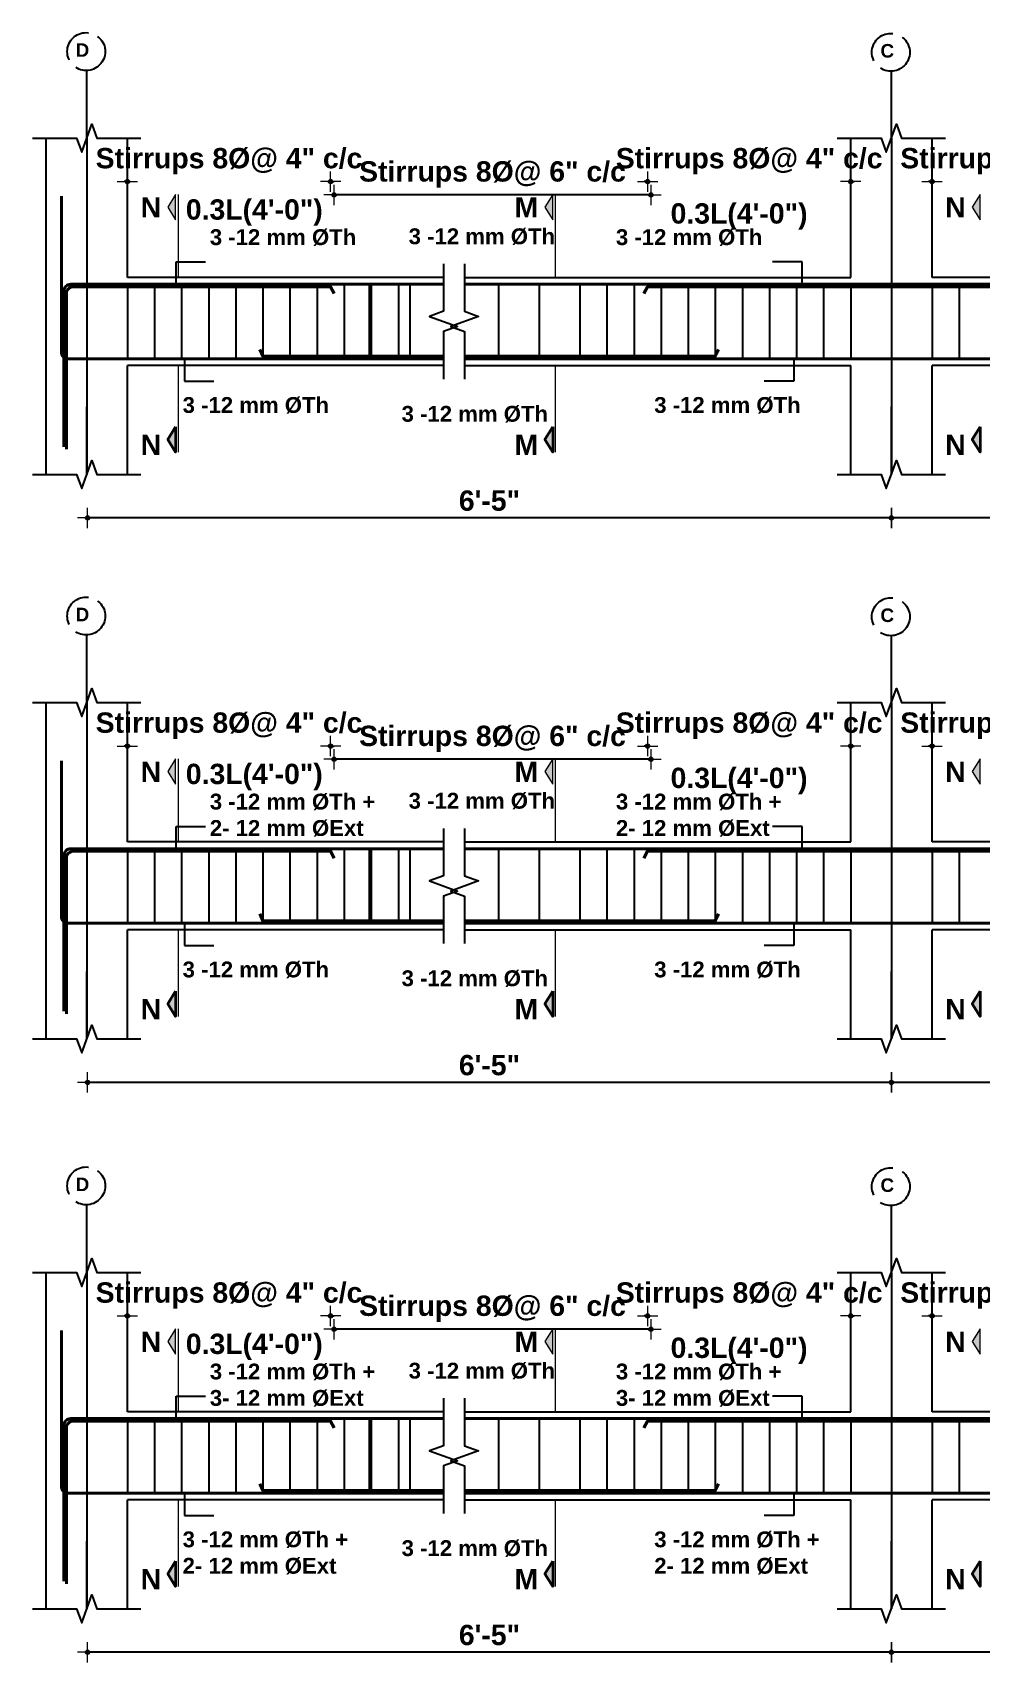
# Model space of a CAD drawing. Header units: inches. Extents: x -12073856 to 12321241, y -1226296 to 1319224.
# Drawn here: x 134186.4 to 134466.2, y 49118.6 to 49599.9 of the extents above; entities that cross this region are included whole.
import ezdxf

# ---------------------------------------------------------------- set-up
doc = ezdxf.new("R2010")
doc.units = ezdxf.units.IN
doc.header["$MEASUREMENT"] = 0
doc.header["$PDMODE"] = 35
doc.linetypes.add('ACAD_ISO02W100', pattern=[15, 12, -3])
for name, color, linetype, lineweight in [('BAR', 5, 'Continuous', 40), ('Dimension', 130, 'Continuous', 9), ('Hatch', 9, 'Continuous', 9), ('HATCH1', 4, 'ACAD_ISO02W100', 13), ('TEXT', 255, 'Continuous', 35)]:
    doc.layers.add(name, color=color, linetype=linetype, lineweight=lineweight)
doc.layers.add('STIRRUP', color=10, linetype='Continuous')
doc.styles.add('1.8 str', font='times.ttf', dxfattribs={"width": 0.8, "height": 6})
doc.styles.add('STYLE1', font='arialbd.ttf')
doc.dimstyles.new('1.4', dxfattribs={"dimscale": 0, "dimtxt": 6, "dimasz": 0.5, "dimexe": 2, "dimexo": 9, "dimgap": 2, "dimtad": 1, "dimdec": 0, "dimlfac": 0.5, "dimzin": 3, "dimdsep": 46, "dimlunit": 4, "dimtxsty": '1.8 str', "dimblk": 'DIM', "dimcen": 3, "dimdle": 3, "dimse1": 1, "dimse2": 1, "dimclrd": 256, "dimclre": 256, "dimclrt": 7, "dimadec": 1, "dimazin": 2, "dimtfac": 1, "dimtdec": 0, "dimtix": 1, "dimtofl": 0, "dimtmove": 2, "dimatfit": 3, "dimldrblk": 'ARROW', "dimfxl": 2, "dimfrac": 2, "dimtolj": 2, "dimtzin": 0, "dimarcsym": 0})

# ---------------------------------------------------------------- blocks, each defined once
blk = doc.blocks.new('DIM')
at = {"layer": 'Dimension'}
h = blk.add_hatch(color=256, dxfattribs=at)
h.paths.add_polyline_path([(0, 1.28), (0, 0), (1.28, 0, 0.414214)])
h.paths.add_polyline_path([(1.28, 0), (0, 0), (0, -1.28, 0.414214)])
h.paths.add_polyline_path([(0, 0), (-1.28, 0, 0.414214), (0, -1.28)])
h.paths.add_polyline_path([(0, 1.28, 0.414214), (-1.28, 0), (0, 0)])
for p, q in [((-6, 0), (6, 0)), ((0, 6), (0, -6))]:
    blk.add_line(p, q, dxfattribs=at)
blk.add_circle((0, 0), 1.28, dxfattribs=at)
blk = doc.blocks.new('*D2761')
at = {"layer": 'Defpoints', "color": 0, "ltscale": 10, "transparency": 16777216}
for p in [(134451.95, 49220.92), (134451.95, 49207.37), (134511.95, 49189.86)]:
    blk.add_point(p, dxfattribs=at)
at = {"layer": 'Dimension', "lineweight": -2, "ltscale": 10, "transparency": 16777216}
for p, q in [((134451.45, 49220.92), (134450.95, 49220.92)), ((134512.45, 49220.92), (134512.95, 49220.92))]:
    blk.add_line(p, q, dxfattribs=at)
at = {"layer": 'Dimension', "lineweight": -2, "ltscale": 10, "transparency": 16777216, "xscale": 0.5, "yscale": 0.5, "zscale": 0.5}
blk.add_blockref('DIM', (134451.95, 49220.92), dxfattribs=at)
at = {"layer": 'Dimension', "lineweight": -2, "ltscale": 10, "transparency": 16777216, "xscale": 0.5, "yscale": 0.5, "zscale": 0.5, "rotation": 180}
blk.add_blockref('DIM', (134511.95, 49220.92), dxfattribs=at)
at = {"layer": 'Dimension', "color": 7, "ltscale": 10, "transparency": 16777216, "insert": (134481.95, 49226.94), "char_height": 6, "attachment_point": 5, "style": 'STYLE1'}
blk.add_mtext('\\A2;Stirrups 8%%C@ 4" c/c', dxfattribs=at)
blk = doc.blocks.new('ARROW')
at = {"layer": 'Hatch'}
h = blk.add_hatch(color=256, dxfattribs=at)
h.dxf.hatch_style = 1
h.paths.add_polyline_path([(12191115.76, -1270860.08), (12191485.38, -1270660.08), (12191115.76, -1270660.08)])
for p, q in [((12191115.76, -1270860.08), (12191115.76, -1270060.08)), ((12191015.76, -1270160.08), (12196382.95, -1270160.08)), ((12191485.38, -1270660.08), (12190746.15, -1270660.08)), ((12190746.15, -1270660.08), (12191115.76, -1270860.08)), ((12191485.38, -1270660.08), (12191115.76, -1270860.08))]:
    blk.add_line(p, q, dxfattribs=at)
blk = doc.blocks.new('*D2762')
at = {"layer": 'Defpoints', "color": 0, "ltscale": 10, "transparency": 16777216}
for p in [(134427.95, 49220.92), (134427.95, 49207.37), (134367.95, 49189.86)]:
    blk.add_point(p, dxfattribs=at)
at = {"layer": 'Dimension', "lineweight": -2, "ltscale": 10, "transparency": 16777216}
for p, q in [((134367.45, 49220.92), (134366.95, 49220.92)), ((134428.45, 49220.92), (134428.95, 49220.92))]:
    blk.add_line(p, q, dxfattribs=at)
at = {"layer": 'Dimension', "lineweight": -2, "ltscale": 10, "transparency": 16777216, "xscale": 0.5, "yscale": 0.5, "zscale": 0.5}
blk.add_blockref('DIM', (134367.95, 49220.92), dxfattribs=at)
at = {"layer": 'Dimension', "lineweight": -2, "ltscale": 10, "transparency": 16777216, "xscale": 0.5, "yscale": 0.5, "zscale": 0.5, "rotation": 180}
blk.add_blockref('DIM', (134427.95, 49220.92), dxfattribs=at)
at = {"layer": 'Dimension', "color": 7, "ltscale": 10, "transparency": 16777216, "insert": (134397.95, 49226.94), "char_height": 6, "attachment_point": 5, "style": 'STYLE1'}
blk.add_mtext('\\A2;Stirrups 8%%C@ 4" c/c', dxfattribs=at)
blk = doc.blocks.new('*D2763')
at = {"layer": 'Defpoints', "color": 0, "ltscale": 10, "transparency": 16777216}
for p in [(134214.38, 49220.92), (134214.38, 49207.37), (134274.38, 49189.86)]:
    blk.add_point(p, dxfattribs=at)
at = {"layer": 'Dimension', "lineweight": -2, "ltscale": 10, "transparency": 16777216}
for p, q in [((134213.88, 49220.92), (134213.38, 49220.92)), ((134274.88, 49220.92), (134275.38, 49220.92))]:
    blk.add_line(p, q, dxfattribs=at)
at = {"layer": 'Dimension', "lineweight": -2, "ltscale": 10, "transparency": 16777216, "xscale": 0.5, "yscale": 0.5, "zscale": 0.5}
blk.add_blockref('DIM', (134214.38, 49220.92), dxfattribs=at)
at = {"layer": 'Dimension', "lineweight": -2, "ltscale": 10, "transparency": 16777216, "xscale": 0.5, "yscale": 0.5, "zscale": 0.5, "rotation": 180}
blk.add_blockref('DIM', (134274.38, 49220.92), dxfattribs=at)
at = {"layer": 'Dimension', "color": 7, "ltscale": 10, "transparency": 16777216, "insert": (134244.38, 49226.94), "char_height": 6, "attachment_point": 5, "style": 'STYLE1'}
blk.add_mtext('\\A2;Stirrups 8%%C@ 4" c/c', dxfattribs=at)
blk = doc.blocks.new('*D2764')
at = {"layer": 'Defpoints', "color": 0, "ltscale": 10, "transparency": 16777216}
for p in [(134275.39, 49217), (134275.39, 49185.58), (134368.96, 49185.58)]:
    blk.add_point(p, dxfattribs=at)
at = {"layer": 'Dimension', "lineweight": -2, "ltscale": 10, "transparency": 16777216}
blk.add_line((134368.46, 49217), (134275.89, 49217), dxfattribs=at)
at = {"layer": 'Dimension', "lineweight": -2, "ltscale": 10, "transparency": 16777216, "xscale": 0.5, "yscale": 0.5, "zscale": 0.5, "rotation": 180}
blk.add_blockref('DIM', (134275.39, 49217), dxfattribs=at)
at = {"layer": 'Dimension', "lineweight": -2, "ltscale": 10, "transparency": 16777216, "xscale": 0.5, "yscale": 0.5, "zscale": 0.5}
blk.add_blockref('DIM', (134368.96, 49217), dxfattribs=at)
at = {"layer": 'Dimension', "color": 7, "ltscale": 10, "transparency": 16777216, "insert": (134322.17, 49223.03), "char_height": 6, "attachment_point": 5, "style": 'STYLE1'}
blk.add_mtext('\\A2;Stirrups 8%%C@ 6" c/c', dxfattribs=at)
blk = doc.blocks.new('*D2765')
at = {"layer": 'Defpoints', "color": 0, "ltscale": 10, "transparency": 16777216}
for p in [(134439.95, 49134.42), (134650.65, 49134.42), (134439.95, 49121.61)]:
    blk.add_point(p, dxfattribs=at)
at = {"layer": 'Dimension', "lineweight": -2, "ltscale": 10, "transparency": 16777216}
blk.add_line((134650.15, 49121.61), (134440.45, 49121.61), dxfattribs=at)
at = {"layer": 'Dimension', "lineweight": -2, "ltscale": 10, "transparency": 16777216, "xscale": 0.5, "yscale": 0.5, "zscale": 0.5, "rotation": 180}
blk.add_blockref('DIM', (134439.95, 49121.61), dxfattribs=at)
at = {"layer": 'Dimension', "lineweight": -2, "ltscale": 10, "transparency": 16777216, "xscale": 0.5, "yscale": 0.5, "zscale": 0.5}
blk.add_blockref('DIM', (134650.65, 49121.61), dxfattribs=at)
at = {"layer": 'Dimension', "color": 7, "ltscale": 10, "transparency": 16777216, "insert": (134545.3, 49126.62), "char_height": 6, "attachment_point": 5, "style": 'STYLE1'}
blk.add_mtext('\\A2;4\'-2"', dxfattribs=at)
blk = doc.blocks.new('*D2766')
at = {"layer": 'Defpoints', "color": 0, "ltscale": 10, "transparency": 16777216}
for p in [(134202.6, 49134.42), (134439.95, 49134.42), (134202.6, 49121.61)]:
    blk.add_point(p, dxfattribs=at)
at = {"layer": 'Dimension', "lineweight": -2, "ltscale": 10, "transparency": 16777216}
blk.add_line((134439.45, 49121.61), (134203.1, 49121.61), dxfattribs=at)
at = {"layer": 'Dimension', "lineweight": -2, "ltscale": 10, "transparency": 16777216, "xscale": 0.5, "yscale": 0.5, "zscale": 0.5, "rotation": 180}
blk.add_blockref('DIM', (134202.6, 49121.61), dxfattribs=at)
at = {"layer": 'Dimension', "lineweight": -2, "ltscale": 10, "transparency": 16777216, "xscale": 0.5, "yscale": 0.5, "zscale": 0.5}
blk.add_blockref('DIM', (134439.95, 49121.61), dxfattribs=at)
at = {"layer": 'Dimension', "color": 7, "ltscale": 10, "transparency": 16777216, "insert": (134321.27, 49126.67), "char_height": 6, "attachment_point": 5, "style": 'STYLE1'}
blk.add_mtext('\\A2;6\'-5"', dxfattribs=at)
blk = doc.blocks.new('*D2772')
at = {"layer": 'Defpoints', "color": 0, "ltscale": 10, "transparency": 16777216}
for p in [(134451.95, 49389.21), (134451.95, 49375.67), (134511.95, 49358.15)]:
    blk.add_point(p, dxfattribs=at)
at = {"layer": 'Dimension', "lineweight": -2, "ltscale": 10, "transparency": 16777216}
for p, q in [((134451.45, 49389.21), (134450.95, 49389.21)), ((134512.45, 49389.21), (134512.95, 49389.21))]:
    blk.add_line(p, q, dxfattribs=at)
at = {"layer": 'Dimension', "lineweight": -2, "ltscale": 10, "transparency": 16777216, "xscale": 0.5, "yscale": 0.5, "zscale": 0.5}
blk.add_blockref('DIM', (134451.95, 49389.21), dxfattribs=at)
at = {"layer": 'Dimension', "lineweight": -2, "ltscale": 10, "transparency": 16777216, "xscale": 0.5, "yscale": 0.5, "zscale": 0.5, "rotation": 180}
blk.add_blockref('DIM', (134511.95, 49389.21), dxfattribs=at)
at = {"layer": 'Dimension', "color": 7, "ltscale": 10, "transparency": 16777216, "insert": (134481.95, 49395.24), "char_height": 6, "attachment_point": 5, "style": 'STYLE1'}
blk.add_mtext('\\A2;Stirrups 8%%C@ 4" c/c', dxfattribs=at)
blk = doc.blocks.new('*D2773')
at = {"layer": 'Defpoints', "color": 0, "ltscale": 10, "transparency": 16777216}
for p in [(134427.95, 49389.21), (134427.95, 49375.67), (134367.95, 49358.15)]:
    blk.add_point(p, dxfattribs=at)
at = {"layer": 'Dimension', "lineweight": -2, "ltscale": 10, "transparency": 16777216}
for p, q in [((134367.45, 49389.21), (134366.95, 49389.21)), ((134428.45, 49389.21), (134428.95, 49389.21))]:
    blk.add_line(p, q, dxfattribs=at)
at = {"layer": 'Dimension', "lineweight": -2, "ltscale": 10, "transparency": 16777216, "xscale": 0.5, "yscale": 0.5, "zscale": 0.5}
blk.add_blockref('DIM', (134367.95, 49389.21), dxfattribs=at)
at = {"layer": 'Dimension', "lineweight": -2, "ltscale": 10, "transparency": 16777216, "xscale": 0.5, "yscale": 0.5, "zscale": 0.5, "rotation": 180}
blk.add_blockref('DIM', (134427.95, 49389.21), dxfattribs=at)
at = {"layer": 'Dimension', "color": 7, "ltscale": 10, "transparency": 16777216, "insert": (134397.95, 49395.24), "char_height": 6, "attachment_point": 5, "style": 'STYLE1'}
blk.add_mtext('\\A2;Stirrups 8%%C@ 4" c/c', dxfattribs=at)
blk = doc.blocks.new('*D2774')
at = {"layer": 'Defpoints', "color": 0, "ltscale": 10, "transparency": 16777216}
for p in [(134214.38, 49389.21), (134214.38, 49375.67), (134274.38, 49358.15)]:
    blk.add_point(p, dxfattribs=at)
at = {"layer": 'Dimension', "lineweight": -2, "ltscale": 10, "transparency": 16777216}
for p, q in [((134213.88, 49389.21), (134213.38, 49389.21)), ((134274.88, 49389.21), (134275.38, 49389.21))]:
    blk.add_line(p, q, dxfattribs=at)
at = {"layer": 'Dimension', "lineweight": -2, "ltscale": 10, "transparency": 16777216, "xscale": 0.5, "yscale": 0.5, "zscale": 0.5}
blk.add_blockref('DIM', (134214.38, 49389.21), dxfattribs=at)
at = {"layer": 'Dimension', "lineweight": -2, "ltscale": 10, "transparency": 16777216, "xscale": 0.5, "yscale": 0.5, "zscale": 0.5, "rotation": 180}
blk.add_blockref('DIM', (134274.38, 49389.21), dxfattribs=at)
at = {"layer": 'Dimension', "color": 7, "ltscale": 10, "transparency": 16777216, "insert": (134244.38, 49395.24), "char_height": 6, "attachment_point": 5, "style": 'STYLE1'}
blk.add_mtext('\\A2;Stirrups 8%%C@ 4" c/c', dxfattribs=at)
blk = doc.blocks.new('*D2775')
at = {"layer": 'Defpoints', "color": 0, "ltscale": 10, "transparency": 16777216}
for p in [(134275.39, 49385.3), (134275.39, 49353.87), (134368.96, 49353.87)]:
    blk.add_point(p, dxfattribs=at)
at = {"layer": 'Dimension', "lineweight": -2, "ltscale": 10, "transparency": 16777216}
blk.add_line((134368.46, 49385.3), (134275.89, 49385.3), dxfattribs=at)
at = {"layer": 'Dimension', "lineweight": -2, "ltscale": 10, "transparency": 16777216, "xscale": 0.5, "yscale": 0.5, "zscale": 0.5, "rotation": 180}
blk.add_blockref('DIM', (134275.39, 49385.3), dxfattribs=at)
at = {"layer": 'Dimension', "lineweight": -2, "ltscale": 10, "transparency": 16777216, "xscale": 0.5, "yscale": 0.5, "zscale": 0.5}
blk.add_blockref('DIM', (134368.96, 49385.3), dxfattribs=at)
at = {"layer": 'Dimension', "color": 7, "ltscale": 10, "transparency": 16777216, "insert": (134322.17, 49391.32), "char_height": 6, "attachment_point": 5, "style": 'STYLE1'}
blk.add_mtext('\\A2;Stirrups 8%%C@ 6" c/c', dxfattribs=at)
blk = doc.blocks.new('*D2776')
at = {"layer": 'Defpoints', "color": 0, "ltscale": 10, "transparency": 16777216}
for p in [(134439.95, 49302.71), (134650.65, 49302.71), (134439.95, 49289.9)]:
    blk.add_point(p, dxfattribs=at)
at = {"layer": 'Dimension', "lineweight": -2, "ltscale": 10, "transparency": 16777216}
blk.add_line((134650.15, 49289.9), (134440.45, 49289.9), dxfattribs=at)
at = {"layer": 'Dimension', "lineweight": -2, "ltscale": 10, "transparency": 16777216, "xscale": 0.5, "yscale": 0.5, "zscale": 0.5, "rotation": 180}
blk.add_blockref('DIM', (134439.95, 49289.9), dxfattribs=at)
at = {"layer": 'Dimension', "lineweight": -2, "ltscale": 10, "transparency": 16777216, "xscale": 0.5, "yscale": 0.5, "zscale": 0.5}
blk.add_blockref('DIM', (134650.65, 49289.9), dxfattribs=at)
at = {"layer": 'Dimension', "color": 7, "ltscale": 10, "transparency": 16777216, "insert": (134545.3, 49294.91), "char_height": 6, "attachment_point": 5, "style": 'STYLE1'}
blk.add_mtext('\\A2;4\'-2"', dxfattribs=at)
blk = doc.blocks.new('*D2777')
at = {"layer": 'Defpoints', "color": 0, "ltscale": 10, "transparency": 16777216}
for p in [(134202.6, 49302.71), (134439.95, 49302.71), (134202.6, 49289.9)]:
    blk.add_point(p, dxfattribs=at)
at = {"layer": 'Dimension', "lineweight": -2, "ltscale": 10, "transparency": 16777216}
blk.add_line((134439.45, 49289.9), (134203.1, 49289.9), dxfattribs=at)
at = {"layer": 'Dimension', "lineweight": -2, "ltscale": 10, "transparency": 16777216, "xscale": 0.5, "yscale": 0.5, "zscale": 0.5, "rotation": 180}
blk.add_blockref('DIM', (134202.6, 49289.9), dxfattribs=at)
at = {"layer": 'Dimension', "lineweight": -2, "ltscale": 10, "transparency": 16777216, "xscale": 0.5, "yscale": 0.5, "zscale": 0.5}
blk.add_blockref('DIM', (134439.95, 49289.9), dxfattribs=at)
at = {"layer": 'Dimension', "color": 7, "ltscale": 10, "transparency": 16777216, "insert": (134321.27, 49294.96), "char_height": 6, "attachment_point": 5, "style": 'STYLE1'}
blk.add_mtext('\\A2;6\'-5"', dxfattribs=at)
blk = doc.blocks.new('*D2783')
at = {"layer": 'Defpoints', "color": 0, "ltscale": 10, "transparency": 16777216}
for p in [(134451.95, 49555.9), (134451.95, 49542.36), (134511.95, 49524.85)]:
    blk.add_point(p, dxfattribs=at)
at = {"layer": 'Dimension', "lineweight": -2, "ltscale": 10, "transparency": 16777216}
for p, q in [((134451.45, 49555.9), (134450.95, 49555.9)), ((134512.45, 49555.9), (134512.95, 49555.9))]:
    blk.add_line(p, q, dxfattribs=at)
at = {"layer": 'Dimension', "lineweight": -2, "ltscale": 10, "transparency": 16777216, "xscale": 0.5, "yscale": 0.5, "zscale": 0.5}
blk.add_blockref('DIM', (134451.95, 49555.9), dxfattribs=at)
at = {"layer": 'Dimension', "lineweight": -2, "ltscale": 10, "transparency": 16777216, "xscale": 0.5, "yscale": 0.5, "zscale": 0.5, "rotation": 180}
blk.add_blockref('DIM', (134511.95, 49555.9), dxfattribs=at)
at = {"layer": 'Dimension', "color": 7, "ltscale": 10, "transparency": 16777216, "insert": (134481.95, 49561.93), "char_height": 6, "attachment_point": 5, "style": 'STYLE1'}
blk.add_mtext('\\A2;Stirrups 8%%C@ 4" c/c', dxfattribs=at)
blk = doc.blocks.new('*D2784')
at = {"layer": 'Defpoints', "color": 0, "ltscale": 10, "transparency": 16777216}
for p in [(134427.95, 49555.9), (134427.95, 49542.36), (134367.95, 49524.85)]:
    blk.add_point(p, dxfattribs=at)
at = {"layer": 'Dimension', "lineweight": -2, "ltscale": 10, "transparency": 16777216}
for p, q in [((134367.45, 49555.9), (134366.95, 49555.9)), ((134428.45, 49555.9), (134428.95, 49555.9))]:
    blk.add_line(p, q, dxfattribs=at)
at = {"layer": 'Dimension', "lineweight": -2, "ltscale": 10, "transparency": 16777216, "xscale": 0.5, "yscale": 0.5, "zscale": 0.5}
blk.add_blockref('DIM', (134367.95, 49555.9), dxfattribs=at)
at = {"layer": 'Dimension', "lineweight": -2, "ltscale": 10, "transparency": 16777216, "xscale": 0.5, "yscale": 0.5, "zscale": 0.5, "rotation": 180}
blk.add_blockref('DIM', (134427.95, 49555.9), dxfattribs=at)
at = {"layer": 'Dimension', "color": 7, "ltscale": 10, "transparency": 16777216, "insert": (134397.95, 49561.93), "char_height": 6, "attachment_point": 5, "style": 'STYLE1'}
blk.add_mtext('\\A2;Stirrups 8%%C@ 4" c/c', dxfattribs=at)
blk = doc.blocks.new('*D2785')
at = {"layer": 'Defpoints', "color": 0, "ltscale": 10, "transparency": 16777216}
for p in [(134214.38, 49555.9), (134214.38, 49542.36), (134274.38, 49524.85)]:
    blk.add_point(p, dxfattribs=at)
at = {"layer": 'Dimension', "lineweight": -2, "ltscale": 10, "transparency": 16777216}
for p, q in [((134213.88, 49555.9), (134213.38, 49555.9)), ((134274.88, 49555.9), (134275.38, 49555.9))]:
    blk.add_line(p, q, dxfattribs=at)
at = {"layer": 'Dimension', "lineweight": -2, "ltscale": 10, "transparency": 16777216, "xscale": 0.5, "yscale": 0.5, "zscale": 0.5}
blk.add_blockref('DIM', (134214.38, 49555.9), dxfattribs=at)
at = {"layer": 'Dimension', "lineweight": -2, "ltscale": 10, "transparency": 16777216, "xscale": 0.5, "yscale": 0.5, "zscale": 0.5, "rotation": 180}
blk.add_blockref('DIM', (134274.38, 49555.9), dxfattribs=at)
at = {"layer": 'Dimension', "color": 7, "ltscale": 10, "transparency": 16777216, "insert": (134244.38, 49561.93), "char_height": 6, "attachment_point": 5, "style": 'STYLE1'}
blk.add_mtext('\\A2;Stirrups 8%%C@ 4" c/c', dxfattribs=at)
blk = doc.blocks.new('*D2786')
at = {"layer": 'Defpoints', "color": 0, "ltscale": 10, "transparency": 16777216}
for p in [(134275.39, 49551.99), (134275.39, 49520.56), (134368.96, 49520.56)]:
    blk.add_point(p, dxfattribs=at)
at = {"layer": 'Dimension', "lineweight": -2, "ltscale": 10, "transparency": 16777216}
blk.add_line((134368.46, 49551.99), (134275.89, 49551.99), dxfattribs=at)
at = {"layer": 'Dimension', "lineweight": -2, "ltscale": 10, "transparency": 16777216, "xscale": 0.5, "yscale": 0.5, "zscale": 0.5, "rotation": 180}
blk.add_blockref('DIM', (134275.39, 49551.99), dxfattribs=at)
at = {"layer": 'Dimension', "lineweight": -2, "ltscale": 10, "transparency": 16777216, "xscale": 0.5, "yscale": 0.5, "zscale": 0.5}
blk.add_blockref('DIM', (134368.96, 49551.99), dxfattribs=at)
at = {"layer": 'Dimension', "color": 7, "ltscale": 10, "transparency": 16777216, "insert": (134322.17, 49558.01), "char_height": 6, "attachment_point": 5, "style": 'STYLE1'}
blk.add_mtext('\\A2;Stirrups 8%%C@ 6" c/c', dxfattribs=at)
blk = doc.blocks.new('*D2787')
at = {"layer": 'Defpoints', "color": 0, "ltscale": 10, "transparency": 16777216}
for p in [(134439.95, 49469.41), (134650.65, 49469.41), (134439.95, 49456.59)]:
    blk.add_point(p, dxfattribs=at)
at = {"layer": 'Dimension', "lineweight": -2, "ltscale": 10, "transparency": 16777216}
blk.add_line((134650.15, 49456.59), (134440.45, 49456.59), dxfattribs=at)
at = {"layer": 'Dimension', "lineweight": -2, "ltscale": 10, "transparency": 16777216, "xscale": 0.5, "yscale": 0.5, "zscale": 0.5, "rotation": 180}
blk.add_blockref('DIM', (134439.95, 49456.59), dxfattribs=at)
at = {"layer": 'Dimension', "lineweight": -2, "ltscale": 10, "transparency": 16777216, "xscale": 0.5, "yscale": 0.5, "zscale": 0.5}
blk.add_blockref('DIM', (134650.65, 49456.59), dxfattribs=at)
at = {"layer": 'Dimension', "color": 7, "ltscale": 10, "transparency": 16777216, "insert": (134545.3, 49461.61), "char_height": 6, "attachment_point": 5, "style": 'STYLE1'}
blk.add_mtext('\\A2;4\'-2"', dxfattribs=at)
blk = doc.blocks.new('*D2788')
at = {"layer": 'Defpoints', "color": 0, "ltscale": 10, "transparency": 16777216}
for p in [(134202.6, 49469.41), (134439.95, 49469.41), (134202.6, 49456.59)]:
    blk.add_point(p, dxfattribs=at)
at = {"layer": 'Dimension', "lineweight": -2, "ltscale": 10, "transparency": 16777216}
blk.add_line((134439.45, 49456.59), (134203.1, 49456.59), dxfattribs=at)
at = {"layer": 'Dimension', "lineweight": -2, "ltscale": 10, "transparency": 16777216, "xscale": 0.5, "yscale": 0.5, "zscale": 0.5, "rotation": 180}
blk.add_blockref('DIM', (134202.6, 49456.59), dxfattribs=at)
at = {"layer": 'Dimension', "lineweight": -2, "ltscale": 10, "transparency": 16777216, "xscale": 0.5, "yscale": 0.5, "zscale": 0.5}
blk.add_blockref('DIM', (134439.95, 49456.59), dxfattribs=at)
at = {"layer": 'Dimension', "color": 7, "ltscale": 10, "transparency": 16777216, "insert": (134321.27, 49461.66), "char_height": 6, "attachment_point": 5, "style": 'STYLE1'}
blk.add_mtext('\\A2;6\'-5"', dxfattribs=at)

msp = doc.modelspace()

# ---------------------------------------------------------------- hatches: boundary and pattern name
at = {"layer": 'TEXT', "ltscale": 10}
for points in [[(134228.58, 49552.14), (134228.58, 49544.64), (134226.27, 49548.39)], [(134339.96, 49552.14), (134339.96, 49544.64), (134337.65, 49548.39)], [(134466.15, 49552.14), (134466.15, 49544.64), (134463.84, 49548.39)], [(134228.58, 49476), (134228.58, 49483.51), (134226.27, 49479.76)], [(134339.96, 49476), (134339.96, 49483.51), (134337.65, 49479.76)], [(134466.15, 49476), (134466.15, 49483.51), (134463.84, 49479.76)], [(134228.58, 49385.45), (134228.58, 49377.95), (134226.27, 49381.7)], [(134339.96, 49385.45), (134339.96, 49377.95), (134337.65, 49381.7)], [(134466.15, 49385.45), (134466.15, 49377.95), (134463.84, 49381.7)], [(134228.58, 49309.31), (134228.58, 49316.81), (134226.27, 49313.06)], [(134339.96, 49309.31), (134339.96, 49316.81), (134337.65, 49313.06)], [(134466.15, 49309.31), (134466.15, 49316.81), (134463.84, 49313.06)], [(134228.58, 49217.16), (134228.58, 49209.66), (134226.27, 49213.41)], [(134339.96, 49217.16), (134339.96, 49209.66), (134337.65, 49213.41)], [(134466.15, 49217.16), (134466.15, 49209.66), (134463.84, 49213.41)], [(134228.58, 49141.02), (134228.58, 49148.52), (134226.27, 49144.77)], [(134339.96, 49141.02), (134339.96, 49148.52), (134337.65, 49144.77)], [(134466.15, 49141.02), (134466.15, 49148.52), (134463.84, 49144.77)]]:
    msp.add_hatch(color=256, dxfattribs=at).paths.add_polyline_path(points)

# ---------------------------------------------------------------- linework, layer by layer
for p, q in [((134202.38, 49568.76), (134202.38, 49588.71)), ((134439.95, 49568.76), (134439.95, 49588.71)), ((134202.38, 49568.76), (134202.38, 49469.41)), ((134439.95, 49568.76), (134439.95, 49469.41)), ((134202.38, 49469.41), (134202.38, 49489.36)), ((134439.95, 49469.41), (134439.95, 49489.36)), ((134202.38, 49402.07), (134202.38, 49422.02)), ((134439.95, 49402.07), (134439.95, 49422.02)), ((134202.38, 49402.07), (134202.38, 49302.71)), ((134439.95, 49402.07), (134439.95, 49302.71)), ((134202.38, 49302.71), (134202.38, 49322.66)), ((134439.95, 49302.71), (134439.95, 49322.66)), ((134202.38, 49233.78), (134202.38, 49253.73)), ((134439.95, 49233.78), (134439.95, 49253.73)), ((134202.38, 49233.78), (134202.38, 49134.42)), ((134439.95, 49233.78), (134439.95, 49134.42)), ((134202.38, 49134.42), (134202.38, 49154.37)), ((134439.95, 49134.42), (134439.95, 49154.37))]:
    msp.add_line(p, q)
at = {"ltscale": 10}
for p, q in [((134190.38, 49524.85), (134190.38, 49568.76)), ((134214.38, 49527.6), (134214.38, 49568.76)), ((134427.95, 49527.6), (134427.95, 49568.76)), ((134451.95, 49527.6), (134451.95, 49568.76)), ((134307.73, 49527.6), (134214.38, 49527.6)), ((134313.95, 49527.6), (134427.95, 49527.6)), ((134545.3, 49527.6), (134451.95, 49527.6)), ((134190.38, 49469.41), (134190.38, 49524.85)), ((134307.73, 49501.6), (134214.38, 49501.6)), ((134214.38, 49469.41), (134214.38, 49501.6)), ((134313.95, 49501.6), (134427.95, 49501.6)), ((134427.95, 49469.41), (134427.95, 49501.6)), ((134545.3, 49501.6), (134451.95, 49501.6)), ((134451.95, 49469.41), (134451.95, 49501.6)), ((134190.38, 49358.15), (134190.38, 49402.07)), ((134214.38, 49360.9), (134214.38, 49402.07)), ((134427.95, 49360.9), (134427.95, 49402.07)), ((134451.95, 49360.9), (134451.95, 49402.07)), ((134190.38, 49302.71), (134190.38, 49358.15)), ((134307.73, 49360.9), (134214.38, 49360.9)), ((134313.95, 49360.9), (134427.95, 49360.9)), ((134545.3, 49360.9), (134451.95, 49360.9)), ((134307.73, 49334.9), (134214.38, 49334.9)), ((134214.38, 49302.71), (134214.38, 49334.9)), ((134313.95, 49334.9), (134427.95, 49334.9)), ((134427.95, 49302.71), (134427.95, 49334.9)), ((134545.3, 49334.9), (134451.95, 49334.9)), ((134451.95, 49302.71), (134451.95, 49334.9)), ((134190.38, 49189.86), (134190.38, 49233.78)), ((134214.38, 49192.61), (134214.38, 49233.78)), ((134427.95, 49192.61), (134427.95, 49233.78)), ((134451.95, 49192.61), (134451.95, 49233.78)), ((134190.38, 49134.42), (134190.38, 49189.86)), ((134307.73, 49192.61), (134214.38, 49192.61)), ((134313.95, 49192.61), (134427.95, 49192.61)), ((134545.3, 49192.61), (134451.95, 49192.61)), ((134307.73, 49166.61), (134214.38, 49166.61)), ((134214.38, 49134.42), (134214.38, 49166.61)), ((134313.95, 49166.61), (134427.95, 49166.61)), ((134427.95, 49134.42), (134427.95, 49166.61)), ((134545.3, 49166.61), (134451.95, 49166.61)), ((134451.95, 49134.42), (134451.95, 49166.61))]:
    msp.add_line(p, q, dxfattribs=at)
at = {"linetype": 'Continuous', "ltscale": 10}
for points in [[(134186.38, 49568.76), (134199.38, 49568.76), (134200.88, 49564.64), (134203.88, 49572.88), (134205.38, 49568.76), (134218.38, 49568.76)], [(134423.95, 49568.76), (134436.95, 49568.76), (134438.45, 49564.64), (134441.45, 49572.88), (134442.95, 49568.76), (134455.95, 49568.76)], [(134307.73, 49531.6), (134307.73, 49517.6), (134303.61, 49516.1), (134311.85, 49513.1), (134307.73, 49511.6), (134307.73, 49497.6)], [(134307.73, 49531.6), (134307.73, 49517.6), (134303.61, 49516.1), (134311.85, 49513.1), (134307.73, 49511.6), (134307.73, 49497.6)], [(134313.95, 49531.6), (134313.95, 49517.6), (134318.07, 49516.1), (134309.83, 49513.1), (134313.95, 49511.6), (134313.95, 49497.6)], [(134313.95, 49531.6), (134313.95, 49517.6), (134318.07, 49516.1), (134309.83, 49513.1), (134313.95, 49511.6), (134313.95, 49497.6)], [(134186.38, 49469.41), (134199.38, 49469.41), (134200.88, 49465.28), (134203.88, 49473.53), (134205.38, 49469.41), (134218.38, 49469.41)], [(134423.95, 49469.41), (134436.95, 49469.41), (134438.45, 49465.28), (134441.45, 49473.53), (134442.95, 49469.41), (134455.95, 49469.41)], [(134186.38, 49402.07), (134199.38, 49402.07), (134200.88, 49397.95), (134203.88, 49406.19), (134205.38, 49402.07), (134218.38, 49402.07)], [(134423.95, 49402.07), (134436.95, 49402.07), (134438.45, 49397.95), (134441.45, 49406.19), (134442.95, 49402.07), (134455.95, 49402.07)], [(134307.73, 49364.9), (134307.73, 49350.9), (134303.61, 49349.4), (134311.85, 49346.4), (134307.73, 49344.9), (134307.73, 49330.9)], [(134307.73, 49364.9), (134307.73, 49350.9), (134303.61, 49349.4), (134311.85, 49346.4), (134307.73, 49344.9), (134307.73, 49330.9)], [(134313.95, 49364.9), (134313.95, 49350.9), (134318.07, 49349.4), (134309.83, 49346.4), (134313.95, 49344.9), (134313.95, 49330.9)], [(134313.95, 49364.9), (134313.95, 49350.9), (134318.07, 49349.4), (134309.83, 49346.4), (134313.95, 49344.9), (134313.95, 49330.9)], [(134186.38, 49302.71), (134199.38, 49302.71), (134200.88, 49298.59), (134203.88, 49306.83), (134205.38, 49302.71), (134218.38, 49302.71)], [(134423.95, 49302.71), (134436.95, 49302.71), (134438.45, 49298.59), (134441.45, 49306.83), (134442.95, 49302.71), (134455.95, 49302.71)], [(134186.38, 49233.78), (134199.38, 49233.78), (134200.88, 49229.66), (134203.88, 49237.9), (134205.38, 49233.78), (134218.38, 49233.78)], [(134423.95, 49233.78), (134436.95, 49233.78), (134438.45, 49229.66), (134441.45, 49237.9), (134442.95, 49233.78), (134455.95, 49233.78)], [(134307.73, 49196.61), (134307.73, 49182.61), (134303.61, 49181.11), (134311.85, 49178.11), (134307.73, 49176.61), (134307.73, 49162.61)], [(134307.73, 49196.61), (134307.73, 49182.61), (134303.61, 49181.11), (134311.85, 49178.11), (134307.73, 49176.61), (134307.73, 49162.61)], [(134313.95, 49196.61), (134313.95, 49182.61), (134318.07, 49181.11), (134309.83, 49178.11), (134313.95, 49176.61), (134313.95, 49162.61)], [(134313.95, 49196.61), (134313.95, 49182.61), (134318.07, 49181.11), (134309.83, 49178.11), (134313.95, 49176.61), (134313.95, 49162.61)], [(134186.38, 49134.42), (134199.38, 49134.42), (134200.88, 49130.3), (134203.88, 49138.54), (134205.38, 49134.42), (134218.38, 49134.42)], [(134423.95, 49134.42), (134436.95, 49134.42), (134438.45, 49130.3), (134441.45, 49138.54), (134442.95, 49134.42), (134455.95, 49134.42)]]:
    msp.add_lwpolyline(points, dxfattribs=at)
at = {"layer": 'BAR', "ltscale": 10}
for p, q in [((134202.38, 49525.6), (134307.73, 49525.6)), ((134439.95, 49525.6), (134313.95, 49525.6)), ((134439.95, 49525.6), (134545.3, 49525.6)), ((134202.38, 49503.6), (134307.73, 49503.6)), ((134439.95, 49503.6), (134313.95, 49503.6)), ((134439.95, 49503.6), (134545.3, 49503.6)), ((134202.38, 49358.9), (134307.73, 49358.9)), ((134439.95, 49358.9), (134313.95, 49358.9)), ((134439.95, 49358.9), (134545.3, 49358.9)), ((134202.38, 49336.9), (134307.73, 49336.9)), ((134439.95, 49336.9), (134313.95, 49336.9)), ((134439.95, 49336.9), (134545.3, 49336.9)), ((134202.38, 49190.61), (134307.73, 49190.61)), ((134439.95, 49190.61), (134313.95, 49190.61)), ((134439.95, 49190.61), (134545.3, 49190.61)), ((134202.38, 49168.61), (134307.73, 49168.61)), ((134439.95, 49168.61), (134313.95, 49168.61)), ((134439.95, 49168.61), (134545.3, 49168.61))]:
    msp.add_line(p, q, dxfattribs=at)
for points in [[(134214.38, 49503.6), (134196.9, 49503.6, -0.414214), (134194.88, 49505.61), (134194.88, 49551.6)], [(134195.63, 49477.6), (134195.63, 49523.58, -0.414214), (134197.65, 49525.6), (134214.38, 49525.6)], [(134196.38, 49476.85), (134196.38, 49522.83, -0.414214), (134198.4, 49524.85), (134214.38, 49524.85)], [(134214.38, 49336.9), (134196.9, 49336.9, -0.414214), (134194.88, 49338.92), (134194.88, 49384.9)], [(134195.63, 49310.9), (134195.63, 49356.89, -0.414214), (134197.65, 49358.9), (134214.38, 49358.9)], [(134196.38, 49310.15), (134196.38, 49356.14, -0.414214), (134198.4, 49358.15), (134214.38, 49358.15)], [(134214.38, 49168.61), (134196.9, 49168.61, -0.414214), (134194.88, 49170.63), (134194.88, 49216.61)], [(134195.63, 49142.61), (134195.63, 49188.6, -0.414214), (134197.65, 49190.61), (134214.38, 49190.61)], [(134196.38, 49141.86), (134196.38, 49187.85, -0.414214), (134198.4, 49189.86), (134214.38, 49189.86)]]:
    msp.add_lwpolyline(points, format="xyb", dxfattribs=at)
for points in [[(134275.42, 49522.85), (134274.38, 49524.85), (134202.38, 49524.85)], [(134366.9, 49522.85), (134367.95, 49524.85), (134439.95, 49524.85)], [(134512.99, 49522.85), (134511.95, 49524.85), (134439.95, 49524.85)], [(134253.43, 49506.35), (134254.38, 49504.35), (134307.73, 49504.35)], [(134388.9, 49506.35), (134387.95, 49504.35), (134313.95, 49504.35)], [(134275.42, 49356.15), (134274.38, 49358.15), (134202.38, 49358.15)], [(134366.9, 49356.15), (134367.95, 49358.15), (134439.95, 49358.15)], [(134512.99, 49356.15), (134511.95, 49358.15), (134439.95, 49358.15)], [(134253.43, 49339.65), (134254.38, 49337.65), (134307.73, 49337.65)], [(134388.9, 49339.65), (134387.95, 49337.65), (134313.95, 49337.65)], [(134275.42, 49187.86), (134274.38, 49189.86), (134202.38, 49189.86)], [(134366.9, 49187.86), (134367.95, 49189.86), (134439.95, 49189.86)], [(134512.99, 49187.86), (134511.95, 49189.86), (134439.95, 49189.86)], [(134253.43, 49171.36), (134254.38, 49169.36), (134307.73, 49169.36)], [(134388.9, 49171.36), (134387.95, 49169.36), (134313.95, 49169.36)]]:
    msp.add_lwpolyline(points, dxfattribs=at)
at = {"layer": 'Dimension', "ltscale": 10}
for p, q in [((134229.44, 49527.6), (134229.44, 49552.09)), ((134340.82, 49527.6), (134340.82, 49552.09)), ((134229.44, 49476.05), (134229.44, 49501.6)), ((134340.82, 49476.05), (134340.82, 49501.6)), ((134229.44, 49360.9), (134229.44, 49385.4)), ((134340.82, 49360.9), (134340.82, 49385.4)), ((134229.44, 49309.36), (134229.44, 49334.9)), ((134340.82, 49309.36), (134340.82, 49334.9)), ((134229.44, 49192.61), (134229.44, 49217.11)), ((134340.82, 49192.61), (134340.82, 49217.11)), ((134229.44, 49141.07), (134229.44, 49166.61)), ((134340.82, 49141.07), (134340.82, 49166.61))]:
    msp.add_line(p, q, dxfattribs=at)
for points in [[(134228.58, 49544.64), (134228.58, 49552.14), (134226.27, 49548.39), (134228.58, 49544.64)], [(134339.96, 49544.64), (134339.96, 49552.14), (134337.65, 49548.39), (134339.96, 49544.64)], [(134466.15, 49544.64), (134466.15, 49552.14), (134463.84, 49548.39), (134466.15, 49544.64)], [(134228.58, 49377.95), (134228.58, 49385.45), (134226.27, 49381.7), (134228.58, 49377.95)], [(134339.96, 49377.95), (134339.96, 49385.45), (134337.65, 49381.7), (134339.96, 49377.95)], [(134466.15, 49377.95), (134466.15, 49385.45), (134463.84, 49381.7), (134466.15, 49377.95)], [(134228.58, 49209.66), (134228.58, 49217.16), (134226.27, 49213.41), (134228.58, 49209.66)], [(134339.96, 49209.66), (134339.96, 49217.16), (134337.65, 49213.41), (134339.96, 49209.66)], [(134466.15, 49209.66), (134466.15, 49217.16), (134463.84, 49213.41), (134466.15, 49209.66)]]:
    msp.add_lwpolyline(points, dxfattribs=at)
at = {"layer": 'HATCH1', "lineweight": 25}
for centre in [(134202.22, 49594.31), (134439.78, 49594.09), (134202.22, 49427.62), (134439.78, 49427.4), (134202.22, 49259.33), (134439.78, 49259.1)]:
    msp.add_circle(centre, 5.6, dxfattribs=at)
at = {"layer": 'STIRRUP'}
for p, q in [((134214.38, 49526), (134214.38, 49503.2)), ((134222.38, 49526), (134222.38, 49503.2)), ((134230.38, 49526), (134230.38, 49503.2)), ((134238.38, 49526), (134238.38, 49503.2)), ((134246.38, 49526), (134246.38, 49503.2)), ((134254.38, 49526), (134254.38, 49503.2)), ((134262.38, 49526), (134262.38, 49503.2)), ((134270.38, 49526), (134270.38, 49503.2)), ((134278.38, 49526), (134278.38, 49503.2)), ((134285.73, 49526), (134285.73, 49503.2)), ((134286.38, 49526), (134286.38, 49503.2)), ((134294.38, 49526), (134294.38, 49503.2)), ((134297.73, 49526), (134297.73, 49503.2)), ((134323.95, 49526), (134323.95, 49503.2)), ((134335.95, 49526), (134335.95, 49503.2)), ((134347.95, 49526), (134347.95, 49503.2)), ((134355.95, 49526), (134355.95, 49503.2)), ((134363.95, 49526), (134363.95, 49503.2)), ((134371.95, 49526), (134371.95, 49503.2)), ((134379.95, 49526), (134379.95, 49503.2)), ((134387.95, 49526), (134387.95, 49503.2)), ((134395.95, 49526), (134395.95, 49503.2)), ((134403.95, 49526), (134403.95, 49503.2)), ((134411.95, 49526), (134411.95, 49503.2)), ((134419.95, 49526), (134419.95, 49503.2)), ((134427.95, 49526), (134427.95, 49503.2)), ((134451.95, 49526), (134451.95, 49503.2)), ((134459.95, 49526), (134459.95, 49503.2)), ((134214.38, 49359.3), (134214.38, 49336.5)), ((134222.38, 49359.3), (134222.38, 49336.5)), ((134230.38, 49359.3), (134230.38, 49336.5)), ((134238.38, 49359.3), (134238.38, 49336.5)), ((134246.38, 49359.3), (134246.38, 49336.5)), ((134254.38, 49359.3), (134254.38, 49336.5)), ((134262.38, 49359.3), (134262.38, 49336.5)), ((134270.38, 49359.3), (134270.38, 49336.5)), ((134278.38, 49359.3), (134278.38, 49336.5)), ((134285.73, 49359.3), (134285.73, 49336.5)), ((134286.38, 49359.3), (134286.38, 49336.5)), ((134294.38, 49359.3), (134294.38, 49336.5)), ((134297.73, 49359.3), (134297.73, 49336.5)), ((134323.95, 49359.3), (134323.95, 49336.5)), ((134335.95, 49359.3), (134335.95, 49336.5)), ((134347.95, 49359.3), (134347.95, 49336.5)), ((134355.95, 49359.3), (134355.95, 49336.5)), ((134363.95, 49359.3), (134363.95, 49336.5)), ((134371.95, 49359.3), (134371.95, 49336.5)), ((134379.95, 49359.3), (134379.95, 49336.5)), ((134387.95, 49359.3), (134387.95, 49336.5)), ((134395.95, 49359.3), (134395.95, 49336.5)), ((134403.95, 49359.3), (134403.95, 49336.5)), ((134411.95, 49359.3), (134411.95, 49336.5)), ((134419.95, 49359.3), (134419.95, 49336.5)), ((134427.95, 49359.3), (134427.95, 49336.5)), ((134451.95, 49359.3), (134451.95, 49336.5)), ((134459.95, 49359.3), (134459.95, 49336.5)), ((134214.38, 49191.01), (134214.38, 49168.21)), ((134222.38, 49191.01), (134222.38, 49168.21)), ((134230.38, 49191.01), (134230.38, 49168.21)), ((134238.38, 49191.01), (134238.38, 49168.21)), ((134246.38, 49191.01), (134246.38, 49168.21)), ((134254.38, 49191.01), (134254.38, 49168.21)), ((134262.38, 49191.01), (134262.38, 49168.21)), ((134270.38, 49191.01), (134270.38, 49168.21)), ((134278.38, 49191.01), (134278.38, 49168.21)), ((134285.73, 49191.01), (134285.73, 49168.21)), ((134286.38, 49191.01), (134286.38, 49168.21)), ((134294.38, 49191.01), (134294.38, 49168.21)), ((134297.73, 49191.01), (134297.73, 49168.21)), ((134323.95, 49191.01), (134323.95, 49168.21)), ((134335.95, 49191.01), (134335.95, 49168.21)), ((134347.95, 49191.01), (134347.95, 49168.21)), ((134355.95, 49191.01), (134355.95, 49168.21)), ((134363.95, 49191.01), (134363.95, 49168.21)), ((134371.95, 49191.01), (134371.95, 49168.21)), ((134379.95, 49191.01), (134379.95, 49168.21)), ((134387.95, 49191.01), (134387.95, 49168.21)), ((134395.95, 49191.01), (134395.95, 49168.21)), ((134403.95, 49191.01), (134403.95, 49168.21)), ((134411.95, 49191.01), (134411.95, 49168.21)), ((134419.95, 49191.01), (134419.95, 49168.21)), ((134427.95, 49191.01), (134427.95, 49168.21)), ((134451.95, 49191.01), (134451.95, 49168.21)), ((134459.95, 49191.01), (134459.95, 49168.21))]:
    msp.add_line(p, q, dxfattribs=at)
at = {"layer": 'TEXT', "ltscale": 10}
for points in [[(134228.58, 49483.51), (134228.58, 49476), (134226.27, 49479.76), (134228.58, 49483.51)], [(134339.96, 49483.51), (134339.96, 49476), (134337.65, 49479.76), (134339.96, 49483.51)], [(134466.15, 49483.51), (134466.15, 49476), (134463.84, 49479.76), (134466.15, 49483.51)], [(134228.58, 49316.81), (134228.58, 49309.31), (134226.27, 49313.06), (134228.58, 49316.81)], [(134339.96, 49316.81), (134339.96, 49309.31), (134337.65, 49313.06), (134339.96, 49316.81)], [(134466.15, 49316.81), (134466.15, 49309.31), (134463.84, 49313.06), (134466.15, 49316.81)], [(134228.58, 49148.52), (134228.58, 49141.02), (134226.27, 49144.77), (134228.58, 49148.52)], [(134339.96, 49148.52), (134339.96, 49141.02), (134337.65, 49144.77), (134339.96, 49148.52)], [(134466.15, 49148.52), (134466.15, 49141.02), (134463.84, 49144.77), (134466.15, 49148.52)]]:
    msp.add_lwpolyline(points, dxfattribs=at)

# ---------------------------------------------------------------- texts
at = {"layer": 'HATCH1', "lineweight": 25, "style": 'STYLE1'}
for s, p in [('D', (134199.07, 49592.76)), ('C', (134436.71, 49592.54)), ('D', (134199.07, 49426.07)), ('C', (134436.71, 49425.85)), ('D', (134199.07, 49257.78)), ('C', (134436.71, 49257.55))]:
    msp.add_text(s, height=4, dxfattribs=at).set_placement(p)
at = {"layer": 'TEXT', "ltscale": 10, "style": 'STYLE1'}
for s, height, p in [('N', 6, (134218.27, 49545.31)), ('M', 6, (134328.69, 49545.31)), ('N', 6, (134455.84, 49545.31)), ('3 -12 mm %%CTh ', 4.68, (134297.41, 49537.42)), ('3 -12 mm %%CTh ', 4.68, (134295.33, 49485)), ('N', 6, (134218.27, 49475.18)), ('M', 6, (134328.69, 49475.18)), ('N', 6, (134455.84, 49475.18)), ('N', 6, (134218.27, 49378.61)), ('M', 6, (134328.69, 49378.61)), ('N', 6, (134455.84, 49378.61)), ('3 -12 mm %%CTh ', 4.68, (134297.41, 49370.73)), ('3 -12 mm %%CTh ', 4.68, (134295.33, 49318.31)), ('N', 6, (134218.27, 49308.49)), ('M', 6, (134328.69, 49308.49)), ('N', 6, (134455.84, 49308.49)), ('N', 6, (134218.27, 49210.32)), ('M', 6, (134328.69, 49210.32)), ('N', 6, (134455.84, 49210.32)), ('3 -12 mm %%CTh ', 4.68, (134297.41, 49202.43)), ('3 -12 mm %%CTh ', 4.68, (134295.33, 49150.02)), ('N', 6, (134218.27, 49140.19)), ('M', 6, (134328.69, 49140.19)), ('N', 6, (134455.84, 49140.19))]:
    msp.add_text(s, height=height, dxfattribs=at).set_placement(p)
at = {"layer": 'TEXT', "style": 'STYLE1'}
for p in [(134231.62, 49544.68), (134374.75, 49543.51), (134231.62, 49377.99), (134374.75, 49376.82), (134231.62, 49209.69), (134374.75, 49208.53)]:
    msp.add_text('0.3L(4\'-0")', height=6, dxfattribs=at).set_placement(p)
at = {"layer": 'TEXT', "ltscale": 10, "char_height": 4.68, "attachment_point": 1, "style": 'STYLE1'}
for s, width, insert in [('3 -12 mm %%CTh ', 53.0695, (134238.71, 49541.85)), ('3 -12 mm %%CTh ', 51.4226, (134358.61, 49541.85)), ('3 -12 mm %%CTh ', 53.0695, (134230.68, 49492.28)), ('3 -12 mm %%CTh ', 52.0465, (134369.92, 49492.28)), ('3 -12 mm %%CTh + 2- 12 mm %%CExt', 53.0695, (134238.71, 49375.16)), ('3 -12 mm %%CTh + 2- 12 mm %%CExt', 51.4226, (134358.61, 49375.16)), ('3 -12 mm %%CTh ', 53.0695, (134230.68, 49325.59)), ('3 -12 mm %%CTh ', 52.0465, (134369.92, 49325.59)), ('3 -12 mm %%CTh + 3- 12 mm %%CExt', 53.0695, (134238.71, 49206.86)), ('3 -12 mm %%CTh + 3- 12 mm %%CExt', 51.4226, (134358.61, 49206.86)), ('3 -12 mm %%CTh + 2- 12 mm %%CExt', 53.0695, (134230.68, 49157.29)), ('3 -12 mm %%CTh + 2- 12 mm %%CExt', 52.0465, (134369.92, 49157.29))]:
    msp.add_mtext_dynamic_manual_height_columns(s, width=width, gutter_width=1, heights=[0], dxfattribs=dict(at, insert=insert))

# ---------------------------------------------------------------- dimensions: what is measured, and where the dimension line sits
at = {"layer": 'Dimension', "ltscale": 10}
for base, p1, p2, text, picture, middle in [((134214.38, 49555.9), (134274.38, 49524.85), (134214.38, 49542.36), 'Stirrups 8%%C@ 4" c/c', '*D2785', (134244.38, 49561.93)), ((134451.95, 49555.9), (134511.95, 49524.85), (134451.95, 49542.36), 'Stirrups 8%%C@ 4" c/c', '*D2783', (134481.95, 49561.93)), ((134275.39, 49551.99), (134368.96, 49520.56), (134275.39, 49520.56), 'Stirrups 8%%C@ 6" c/c', '*D2786', (134322.17, 49558.01)), ((134202.6, 49456.59), (134439.95, 49469.41), (134202.6, 49469.41), '6\'-5"', '*D2788', (134321.27, 49461.66)), ((134439.95, 49456.59), (134650.65, 49469.41), (134439.95, 49469.41), '4\'-2"', '*D2787', (134545.3, 49461.61)), ((134214.38, 49389.21), (134274.38, 49358.15), (134214.38, 49375.67), 'Stirrups 8%%C@ 4" c/c', '*D2774', (134244.38, 49395.24)), ((134451.95, 49389.21), (134511.95, 49358.15), (134451.95, 49375.67), 'Stirrups 8%%C@ 4" c/c', '*D2772', (134481.95, 49395.24)), ((134275.39, 49385.3), (134368.96, 49353.87), (134275.39, 49353.87), 'Stirrups 8%%C@ 6" c/c', '*D2775', (134322.17, 49391.32)), ((134202.6, 49289.9), (134439.95, 49302.71), (134202.6, 49302.71), '6\'-5"', '*D2777', (134321.27, 49294.96)), ((134439.95, 49289.9), (134650.65, 49302.71), (134439.95, 49302.71), '4\'-2"', '*D2776', (134545.3, 49294.91)), ((134214.38, 49220.92), (134274.38, 49189.86), (134214.38, 49207.37), 'Stirrups 8%%C@ 4" c/c', '*D2763', (134244.38, 49226.94)), ((134451.95, 49220.92), (134511.95, 49189.86), (134451.95, 49207.37), 'Stirrups 8%%C@ 4" c/c', '*D2761', (134481.95, 49226.94)), ((134275.39, 49217), (134368.96, 49185.58), (134275.39, 49185.58), 'Stirrups 8%%C@ 6" c/c', '*D2764', (134322.17, 49223.03)), ((134202.6, 49121.61), (134439.95, 49134.42), (134202.6, 49134.42), '6\'-5"', '*D2766', (134321.27, 49126.67)), ((134439.95, 49121.61), (134650.65, 49134.42), (134439.95, 49134.42), '4\'-2"', '*D2765', (134545.3, 49126.62))]:
    dim = msp.add_linear_dim(base=base, p1=p1, p2=p2, angle=180, text=text, dimstyle='1.4', override={"dimscale": 1, "dimtxsty": 'STYLE1'}, dxfattribs=at)
    dim.commit()
    dim.dimension.update_dxf_attribs({"geometry": picture, "text_midpoint": middle})
for base, p1, p2, picture, middle in [((134427.95, 49555.9), (134367.95, 49524.85), (134427.95, 49542.36), '*D2784', (134397.95, 49561.93)), ((134427.95, 49389.21), (134367.95, 49358.15), (134427.95, 49375.67), '*D2773', (134397.95, 49395.24)), ((134427.95, 49220.92), (134367.95, 49189.86), (134427.95, 49207.37), '*D2762', (134397.95, 49226.94))]:
    dim = msp.add_linear_dim(base=base, p1=p1, p2=p2, text='Stirrups 8%%C@ 4" c/c', dimstyle='1.4', override={"dimscale": 1, "dimtxsty": 'STYLE1'}, dxfattribs=at)
    dim.commit()
    dim.dimension.update_dxf_attribs({"geometry": picture, "text_midpoint": middle})

# ---------------------------------------------------------------- leaders
for points in [[(134228.74, 49526), (134228.74, 49532.21), (134237.46, 49532.21)], [(134413.59, 49526), (134413.59, 49532.21), (134404.87, 49532.21)], [(134231.22, 49503.2), (134231.22, 49496.99), (134239.94, 49496.99)], [(134411.11, 49503.2), (134411.11, 49496.99), (134402.39, 49496.99)], [(134228.74, 49359.3), (134228.74, 49365.51), (134237.46, 49365.51)], [(134413.59, 49359.3), (134413.59, 49365.51), (134404.87, 49365.51)], [(134231.22, 49336.5), (134231.22, 49330.3), (134239.94, 49330.3)], [(134411.11, 49336.5), (134411.11, 49330.3), (134402.39, 49330.3)], [(134228.74, 49191.01), (134228.74, 49197.22), (134237.46, 49197.22)], [(134413.59, 49191.01), (134413.59, 49197.22), (134404.87, 49197.22)], [(134231.22, 49168.21), (134231.22, 49162), (134239.94, 49162)], [(134411.11, 49168.21), (134411.11, 49162), (134402.39, 49162)]]:
    msp.add_leader(points, dimstyle='1.4', override={"dimscale": 1, "dimtxsty": 'STYLE1'}, dxfattribs=at)

doc.saveas('drawing.dxf')
